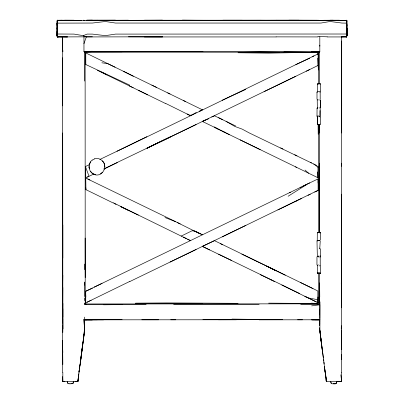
<?xml version="1.0" encoding="UTF-8"?>
<svg xmlns="http://www.w3.org/2000/svg" width="404" height="404" viewBox="0 0 404 404"><rect width="100%" height="100%" fill="white"/><g stroke="black" fill="none" stroke-linecap="round" stroke-linejoin="round"><path stroke-width="0.61" d="M62.701 105.868L62.701 36.562M86.537 51.813L83.961 51.697L83.961 36.375M84.653 81.058L84.678 51.601M84.704 282.765L84.633 296.536M97.733 20.235L115.509 20.215L86.759 20.215L92.481 20.23M92.248 159.954C87.213 163.797 88.39 172.483 94.465 174.624C101.737 177.144 107.656 167.801 103.308 161.832L102.338 161.019M314.756 192.062L318.11 190.436L318.11 178.861M319.811 318.544L319.811 304.788L311.671 305.873M311.671 51.813L319.811 51.697L319.811 45.192M341.592 325.735L341.708 349.536M62.832 317.049L62.701 132.992M317.791 116.201L316.989 116.201L317.069 108.282L317.19 107.974L317.766 108.282M316.963 256.838L316.948 264.847L317.534 265.276L317.276 272.887L318.983 273.468L320.423 273.205L317.398 273.205M319.695 83.537L319.62 51.55M341.592 267.973L341.663 194.173M341.259 328.952L341.653 308.909L341.653 163.211M341.708 372.321L341.587 381.472C340.516 381.952 342.552 380.512 341.143 381.563M62.58 325.73L62.58 372.321M318.094 183.027L318.11 179.452M320.205 99.505L320.17 91.117M341.582 166.307L341.582 78.543M341.516 20.382L346.768 20.346L346.965 35.653L347.006 25.624L346.743 20.422L346.309 20.215L346.885 20.67L346.647 20.276L346.299 20.478M62.822 258.116L62.822 224.952M318.377 52.919L317.771 52.182L301.298 52.106L86.118 52.111L85.219 52.616L85.128 69.998L85.219 303.465L86.118 303.97L317.938 303.823L317.367 303.959M85.805 64.645L85.769 52.969M320.109 240.537L316.994 240.85L317.332 255.894L317.776 256.737L319.226 257.05M318.13 124.831L318.206 134.194M341.582 37.804L341.587 36.557M341.708 331.063L341.567 341.632M62.883 303.566L62.777 319.716M341.663 372.321L341.693 354.606M62.676 40.809L62.711 36.431M62.58 313.918L62.625 322.953L62.822 287.552M317.241 240.213L317.307 232.608L318.089 232.583L317.696 232.926L317.307 232.608L318.089 232.583M346.965 28.573L346.859 35.648M81.441 354.303L84.335 332.396L84.678 317.13M318.004 166.105L317.897 177.715L215.074 127.649M341.582 331.219L341.592 329.997M318.115 124.705L317.398 124.442L317.534 116.514M341.582 274.099L341.592 248.904M62.58 380.588L62.827 381.563L62.827 372.321M84.638 269.67L84.638 264.07M91.193 300.238L85.729 302.828L85.729 291.239L318.094 178.871M341.708 336.82L341.663 359.671M319.609 108.014L320.377 107.469L320.483 100.349M84.638 285.098L84.694 282.027M320.215 107.974L320.074 116.514L319.322 116.514L318.377 115.847L317.488 116.832L317.322 124.119L317.398 124.442L320.423 124.442L320.337 124.119M62.696 282.027L62.822 275.296M78.836 373.836L77.805 381.563L84.098 334.229L84.572 326.821M320.377 107.469L320.342 100.212L320.377 107.469L320.024 107.131M57.141 35.648L57.141 21.508M299.526 293.471L202.333 246.364L214.494 240.663L315.539 289.84L317.847 291.062L317.857 302.682M84.653 327.629L84.643 320.155M319.63 325.735L319.766 320.771M347.061 28.573L346.844 35.178M83.33 340.395L84.683 327.629M319.837 256.187L320.463 256.187L320.453 249.344L319.766 248.697L320.231 241.173M346.93 35.582L346.743 20.422L288.911 20.21M62.827 319.529L62.817 332.441M57.934 20.341L57.257 20.422L57.02 23.134L57.222 36.804L67.549 36.936L57.257 36.724L57.514 21.498M346.304 36.476L346.642 34.012L346.743 20.422L336.451 20.67M84.476 331.063L84.704 325.821M57.07 23.381L57.161 35.638M319.584 322.963L319.776 319.579M347.061 31.578L346.965 35.653L346.98 34.012L115.509 34.098L105.363 35.653L92.37 34.098L87.163 34.098L83.249 35.653L74.008 34.098L57.02 34.012L57.176 34.946M84.335 332.396L84.613 328.225M281.881 285.037L317.796 302.662L317.933 297.006M319.64 232.608L320.407 232.608L320.024 233.068L319.64 232.608L319.63 223.629M341.516 36.91L346.778 36.804L346.309 36.931L346.743 36.724L346.98 34.012M320.19 257.05L320.215 256.737L320.231 264.847M80.184 363.277L82.441 345.88M82.628 344.051L82.759 342.834M62.832 50.288L62.878 51.803M113.327 203.045L85.911 189.653L85.754 178.012M78.942 371.72L79.103 370.488M78.962 372.321L79.194 370.513M79.351 369.306L79.588 367.499M79.82 365.686L79.977 364.484M80.744 359.671L81.285 355.5M82.143 349.536L80.204 364.484L79.26 368.786M78.755 374.841L77.982 381.346L74.972 381.573M83.81 336.82L82.037 349.536M77.8 381.548L77.891 380.901M57.701 20.478L57.504 20.235L57.222 20.341L57.701 20.478L57.126 20.67L57.737 20.235M57.166 35.719L57.151 27.381M85.219 53.131L85.219 52.616M62.676 304.192L62.777 303.641M57.035 21.493L57.257 20.422L62.065 20.235M83.572 336.82L84.098 334.229M318.11 65.473L318.105 53.899C246.036 88.638 174.24 123.922 102.045 158.403L99.894 159.444M70.892 383.361L72.998 383.361L73.578 381.336M72.023 383.411L72.972 383.386L73.573 381.341M333.558 383.361L336.37 383.386L336.997 381.341M336.946 381.336L336.315 383.361L335.073 383.795M213.176 116.615L214.519 115.68M83.961 43.652L86.34 36.825M78.129 380.588L77.603 381.472M89.067 165.393L90.587 161.868M316.989 116.201L317.165 115.847M104.07 169.084L104.661 167.978M318.347 302.934L318.009 303.55L311.322 303.151M318.397 99.869L317.514 99.929L317.226 100.349L317.352 107.701L317.776 107.974L317.069 108.282M85.628 298.47L85.441 291.4M317.771 303.899L318.377 303.151L318.387 273.069M62.696 381.482L64.908 381.578M100.445 173.937L102.338 172.367M320.024 84.163L320.407 83.845L319.65 83.578M317.771 52.182L268.65 53.131L238.057 52.752M318.857 255.894L317.776 256.737L317.352 256.469M85.411 291.435L92.395 288.214M288.133 196.233L306.343 184.805M196.258 112.494L192.082 114.842L190.082 115.483L165.792 103.49M85.744 177.886L88.976 176.114L85.446 166.544L89.708 164.433M325.755 376.568C326.381 377.533 325.387 381.235 326.649 381.341L341.436 381.563L338.108 381.568M312.176 56.858L313.959 55.883M92.365 160.12L94.526 158.959M222.286 236.82L318.11 190.304M317.534 265.276L318.377 264.847M346.778 36.804L346.299 36.779M205.333 119.978L202.328 121.427M57.267 20.351L58.242 20.21L57.267 20.351L57.934 20.21M306.378 71.17L318.13 65.392M129.836 281.391L87.087 302.217M277.907 209.908L301.828 198.314M187.168 114.009L190.082 115.483L191.016 115.029M117.024 151.217L146.884 136.688M104.005 169.074L117.291 162.6M113.362 202.818L181.204 236.088L192.142 230.75L195.496 231.371L202.419 234.805L194.38 230.805M147.117 148.223L309.752 69.513M94.299 287.103L102.045 283.366M308.055 195.324L310.287 194.233M199.571 111.196L202.414 109.822M147.112 148.132L196.112 124.508M170.129 137.062L103.995 168.827M264.11 91.622L295.844 76.27M289.32 192.743L290.451 192.193M300.101 187.527L301.233 186.976M302.939 186.153L309.706 182.891M129.841 281.543L245.879 225.382M170.129 262.024L196.112 249.47M296.152 201.081L297.288 200.536M93.986 173.922L87.38 177.103M199.652 111.176L202.323 109.767L85.835 52.964M147.112 147.99L170.129 136.996M211.746 116.988L212.858 116.463M295.794 64.645L309.722 58.206M222.149 100.278L245.773 89.425M208.6 118.771L202.369 121.453L224.351 132.047M318.362 20.432L317.847 20.321L318.756 20.266L317.685 20.266L317.993 20.382M86.572 20.266L86.128 20.432L86.754 20.23M57.504 20.235L57.222 20.341L57.691 20.215M318.62 240.597L319.66 240.213L319.806 240.537M77.906 381.472L63.145 381.613M318.655 83.845L317.554 84.163L317.307 83.845L320.407 83.845L320.508 91.117M317.67 273.205L318.286 273.048M317.352 107.701L317.958 107.58M190.395 240.567L181.204 236.088M319.125 265.933L320.397 265.6M319.963 232.608L317.413 232.608M94.465 158.762C99.505 157.07 104.979 161.484 104.818 166.695M345.875 36.9L346.733 36.804L346.056 36.936L346.496 36.91M84.476 319.68L86.537 319.478M346.743 36.724L341.935 36.804M57.701 36.779L57.115 36.476M84.471 51.763L319.811 51.798M58.125 36.905L57.222 36.804L58.368 36.91M83.961 51.697L92.289 51.232M84.527 303.591L85.542 303.535M84.699 52.161L91.789 51.798M95.713 174.452L94.501 174.503L92.365 173.271L90.647 171.473M74.008 20.21L64.549 20.215M337.416 381.613L341.587 381.472M98.051 20.397L182.224 20.341M86.32 20.341L92.37 20.21M333.224 20.21L317.938 20.341M103.545 304.788L146.112 304.364M57.358 23.134L92.37 23.048L105.363 21.493L115.509 23.048L320.968 23.048L330.033 21.493L341.935 23.048L346.642 23.134M257.277 20.397L298.98 20.235M128.578 20.326L317.499 20.215M242.324 52.323L259.934 52.03L279.644 52.313M302.53 319.766L297.581 319.766M97.733 20.341L128.427 20.215M306.247 20.397L311.62 20.341M259.126 304.348L173.675 304.611M122.109 319.296L92.289 319.296M59.676 20.402L128.427 20.276M128.618 20.377L162.559 20.215L144.486 20.341M79.709 20.341L59.292 20.215M92.289 51.803L202.929 51.586M135.638 303.151L166.443 302.934L238.057 303.323M202.288 303.465L135.638 303.596M86.537 304.348L84.471 304.364L122.109 304.404M236.406 319.766L84.476 319.827L103.545 319.837M175.77 319.766L170.741 319.766M333.517 383.795L335.426 383.785L332.255 383.8M86.82 20.271L97.773 20.215M162.559 20.341L260.378 20.21M84.552 51.803L122.109 51.768M84.476 319.827L97.293 319.766M105.616 20.377L144.364 20.276M144.364 20.215L242.309 20.341M162.559 36.804L86.32 36.931M282.608 319.625L218.387 319.766M319.811 319.806L311.671 319.837L319.811 319.832M144.536 20.377L162.64 20.341M260.378 20.276L276.124 20.235M330.033 20.235L339.451 20.21M317.938 36.931L276.124 36.87M158.641 319.766L141.804 319.766M276.119 20.215L314.873 20.341M182.26 20.276L307.752 20.412M222.831 20.397L298.728 20.377M92.37 36.804L58.242 36.936L57.257 36.724L57.07 35.582M327.169 36.804L317.938 36.476M144.364 36.936L276.124 36.936M327.169 36.936L345.758 36.936M317.872 52.374L319.645 52.374M317.514 99.929L316.999 99.116L316.994 92.082L317.317 92.082M316.994 240.85L317.62 240.85M319.69 273.205L320.423 273.205M313.64 303.465L268.65 303.151M202.929 319.478L259.126 319.478L231.987 319.079M259.126 319.837L319.468 319.781M84.557 319.837L92.289 319.837M67.877 383.361L67.195 381.336M69.145 383.361L67.816 383.361L67.231 381.336M72.548 383.386L72.998 383.361M330.618 381.336L331.194 383.361L331.79 383.361M68.892 383.795L71.225 383.795M222.892 20.215L242.365 20.256M182.29 20.397L144.405 20.251M84.527 52.601L85.542 52.601M300.702 304.348L319.811 304.404L319.301 304.348M162.559 36.931L128.427 36.804M56.939 28.573L57.363 28.573M319.468 319.827L312.479 319.761M83.961 319.726L92.289 319.796M260.338 20.256L275.912 20.397M283.956 52.03L308.767 52.318M222.892 20.336L226.669 20.402M57.257 36.724L62.065 36.804M338.098 381.543L341.254 381.472L341.572 380.588L340.835 374.841M317.746 52.454L319.468 52.49M81.588 20.341L74.008 20.341L75.215 20.412M324.67 20.276L327.169 20.341M84.699 52.262L86.471 52.318M315.413 319.766L319.811 319.726L317.281 319.478M311.322 52.111L317.064 52.358L318.009 52.53L318.296 53.131M320.357 273.205L319.125 272.887L318.13 273.205L317.382 272.508M84.986 319.756L86.537 319.827M84.527 303.702L86.052 303.783M83.249 20.215L84.926 20.412M101.864 62.792L107.696 63.61L115.034 67.18M57.222 36.804L57.934 36.936M346.066 20.21L346.778 20.341L346.496 20.235M304.975 296.42L308.676 298.026L317.741 299.707M317.897 177.715L317.645 171.902M326.392 381.482L326.871 381.618L326.245 381.154M165.039 217.544L175.684 221.72L198.904 233.31M190.082 115.483L190.395 115.61M85.754 178.083L175.684 221.695M214.484 115.797L235.588 125.922M129.548 85.077L85.769 64.499M183.386 237.178L186.224 238.466M85.911 189.653L85.8 187.774M241.86 254.182L276.164 270.665M138.314 215.059L120.852 206.681L129.209 210.782M187.638 239.239L189.845 240.304M218.574 254.192L231.755 260.545M260.232 274.624L271.175 279.906M83.249 35.653L85.623 36.804M316.938 165.579L249.303 132.956L242.077 129.083L234.709 126.402L226.073 121.336M316.256 301.904L308.676 298.026M151.879 85.133L156.409 87.345M167.746 92.864L170.013 93.97M183.613 100.596L185.315 101.424M280.674 147.889L282.926 148.985M294.753 154.747L297.006 155.848M129.209 85.82L165.66 103.581M97.389 70.316L133.189 87.759M223.619 131.825L229.285 134.588M240.183 139.89L260.232 149.662M295.465 166.832L296.597 167.382M177.381 222.518L180.214 223.902M114.322 203.53L116.014 204.353M270.579 279.669L274.538 281.598M305.01 296.435L306.131 296.98M138.244 90.213L147.753 94.859M285.28 275.19L266.797 266.145L276.063 270.847M300.581 282.553L312.949 288.592M202.333 246.364L209.636 249.935M310.449 162.403L311.529 162.933M62.63 381.346L63.181 381.613M123.669 71.412L133.325 76.3M218.655 117.675L222.781 119.776M87.83 178.886L89.91 179.952M220.337 243.546L222.629 244.809M101.586 72.013L106.843 74.922M320.231 92.082L318.635 91.45L317.398 91.708L317.307 83.845M214.423 126.922L218.458 129.285M319.322 116.514L320.069 116.953M317.367 52.111L318.009 52.53L317.367 53.131L317.463 54.389M317.322 124.119L317.807 124.442M313.746 164.004L318.024 167.281M305.04 170.074L308.636 173.225M319.301 51.232L319.811 51.697M320.17 255.894L320.463 256.187M85.81 177.876L85.441 166.438M319.705 99.869L320.013 100.349M326.159 380.588L326.649 381.341L324.745 368.786M326.311 380.901L326.654 381.472M346.743 20.422L346.965 21.493M85.128 302.934L85.587 303.798L85.219 303.465M316.994 92.082L317.165 92.41M319.756 248.127L320.003 248.632M330.629 381.336L331.245 383.361M89.456 168.705L89.087 166.695L89.092 167.993M323.392 357.979L319.842 330.629M325.452 374.341L324.675 368.786M322.139 349.536L319.791 329.997M319.766 324.281L319.63 319.569M325.528 374.841L326.235 380.295M319.968 301.859L319.902 329.997L321.503 344.718M319.721 329.997L324.18 364.484L323.927 362.075M83.613 319.468L84.572 327.654M325.089 372.321L324.321 365.686L324.604 368.17M323.675 359.671L323.801 360.873M325.21 371.205L325.422 373.629M319.594 327.629L319.741 329.432M320.746 337.416L320.988 340.395M346.814 23.977L346.95 25.785M317.746 58.161L318.377 69.998L318.387 83.87M56.984 23.048L57.151 25.503M57.156 35.178L56.939 31.578M62.58 378.518L62.701 380.901M62.696 349.536L62.827 352.515M62.625 376.568L62.807 380.588M85.739 294.774L85.84 297.147M62.827 364.484L62.58 340.395M341.259 282.916L341.653 293.607M62.676 51.045L62.686 51.47L62.676 36.82M84.633 298.096L84.694 300.601M62.989 328.952L62.827 308.717M320.428 265.716L320.544 272.887M317.317 117.17L317.398 124.442M319.63 282.916L319.766 296.97M320.508 116.832L320.559 123.983M320.407 232.608L320.453 239.88M318.296 52.616L318.387 69.998M341.582 220.397L341.592 223.518M62.595 194.193L62.701 282.765M62.58 223.513L62.696 248.889M62.681 311.762L62.721 319.599M341.582 40.976L341.708 105.863M341.582 226.745L341.653 249.177M341.653 268.524L341.693 282.916M319.68 124.791L319.7 132.992M319.599 163.211L319.7 232.31M85.138 238.067L85.219 277.583M62.58 282.027L62.625 300.596M320.024 110.534L320.024 116.079M319.811 36.784L319.811 46.167M319.584 293.607L319.589 304.207M319.594 309.191L319.599 314.802M341.708 36.557L341.708 132.992M341.592 292.511L341.592 307.813M319.63 124.76L319.584 232.351M319.584 272.998L319.584 304.323M318.387 124.861L318.387 232.709M62.58 57.797L62.58 194.193M57.08 34.098L57.035 35.653L57.08 34.098M202.596 20.296L182.234 20.225L202.596 20.341M57.504 36.91L57.222 36.804L57.504 36.91"/></g></svg>
